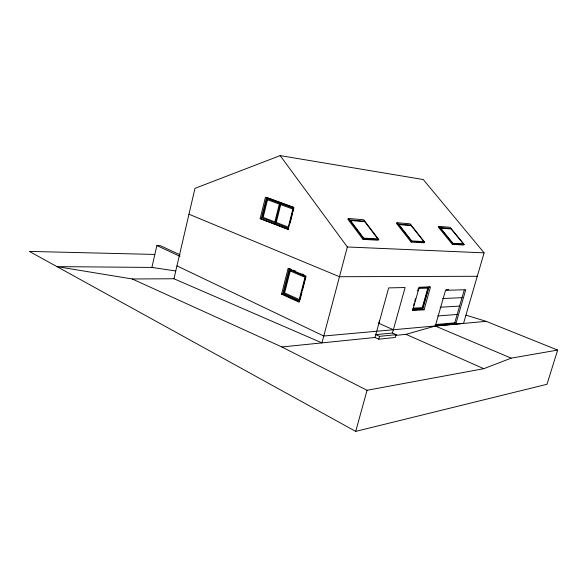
<?xml version="1.0" encoding="UTF-8"?>
<svg xmlns="http://www.w3.org/2000/svg" width="587" height="587" viewBox="0 0 587 587"><rect width="100%" height="100%" fill="white"/><g stroke="black" fill="none" stroke-linecap="round" stroke-linejoin="round"><path stroke-width="0.88" d="M180.136 254.861L160.368 245.689L156.868 245.571L151.894 267.43L175.366 270.901M153.647 267.452L56.932 266.615L132.222 278.972L173.965 278.759L194.972 188.361L280.153 155.606L423.286 179.549L484.106 252.85L463.525 323.422L323.767 336.021L176.951 265.882M260.166 218.606L265.427 197.247L293.654 207.593L288.122 229.51L260.166 218.606L288.422 229.253M261.325 218.694L266.579 197.371L293.94 207.387M275.332 223.126L280.256 203.403M290.103 223.148L292.517 213.595M292.95 211.863L293.83 208.385L267.041 198.553L262.228 218.034L288.789 228.35M281.562 294.168L288.1 268.45L305.827 276.037L299.084 302.166L281.562 294.168L282.714 294.138L299.392 301.74M282.714 294.138L289.252 268.457L291.666 269.492M299.964 299.972L301.967 292.209M302.415 290.484L305.974 276.675L289.729 269.704L283.668 293.529L299.737 300.837M280.153 155.606L347.343 246.973L321.955 342.889L173.965 278.759M378.967 322.593L379.532 320.539M375.02 337.481L388.66 287.894L405.089 287.535L392.439 333.02L375.805 334.641L379.547 336.344L396.137 334.671L395.367 337.444L378.762 339.191L375.02 337.481L281.855 346.968L132.222 278.972M378.762 339.191L379.547 336.344M355.7 431.394L367.058 390.282L483.783 368.687L511.174 358.151L557.65 350.079L546.981 384.28L355.7 431.394L29.35 251.405L154.807 254.435M413.527 305.607L414.253 303.024M414.738 301.3L415.464 298.717M417.636 290.969L418.362 288.386M412.243 309.899L422.75 309.261L429.192 286.456M424.056 309.797L430.52 286.977L419.228 287.219L412.69 310.501L424.056 309.797L422.75 309.261M435.158 324.604L454.742 322.843L464.236 290.081M455.996 323.364L465.755 289.729L445.54 290.308L435.547 325.22L455.996 323.364L454.742 322.843M348.429 218.459L347.834 219.142L363.015 239.364L378.153 240.215L378.762 239.547L363.713 219.787L348.429 218.459L363.624 238.682L378.762 239.547M363.015 239.364L363.624 238.682M397.025 222.7L396.445 223.331L411.135 242.071L424.071 242.798L424.65 242.174L410.108 223.845L397.025 222.7L411.722 241.433L424.65 242.174M411.135 242.071L411.722 241.433M438.797 226.347L438.24 226.934L452.408 244.383L463.591 245.014L464.156 244.434L450.126 227.338L438.797 226.347L452.981 243.796L464.156 244.434M452.408 244.383L452.981 243.796M395.249 335.426L405.999 334.333L435.319 326.027L486.139 321.338L557.65 350.079M437.638 315.938L457.163 314.485M412.8 308.19L422.295 307.639L427.798 288.166L419.221 288.371M440.125 307.25L459.599 306.098M412.954 309.019L422.523 308.454L428.503 287.307L418.993 287.52M442.62 298.526L462.035 297.682M446.003 289.751L448.644 289.677M477.275 276.279L339.469 276.712L188.963 214.211M347.343 246.973L484.106 252.85M349.5 219.883L364.769 221.182M398.059 224.021L411.135 225.137M439.795 227.58L451.117 228.548M465.983 315.153L486.139 321.338M435.319 326.027L511.174 358.151M293.28 270.181L295.694 271.216M302.136 273.968L303.743 274.657M405.999 334.333L483.783 368.687M378.776 323.283L393.356 329.733M392.439 333.02L396.137 334.671M156.868 245.571L179.938 256.314M281.855 346.968L367.058 390.282M267.496 199.741L263.137 217.373L274.87 221.923L279.317 204.093L267.496 199.741M280.725 204.606L276.264 222.458L288.312 227.125L292.862 209.075L280.725 204.606M290.213 270.959L284.614 292.92L299.245 299.553L304.991 277.306L290.213 270.959M377.881 238.946L363.647 238.124L350.395 220.492L364.747 221.703L377.881 238.946M423.851 241.624L411.692 240.912L398.874 224.586L411.164 225.621L423.851 241.624M463.422 243.921L452.907 243.312L440.543 228.101L451.183 229.003L463.422 243.921"/></g></svg>
